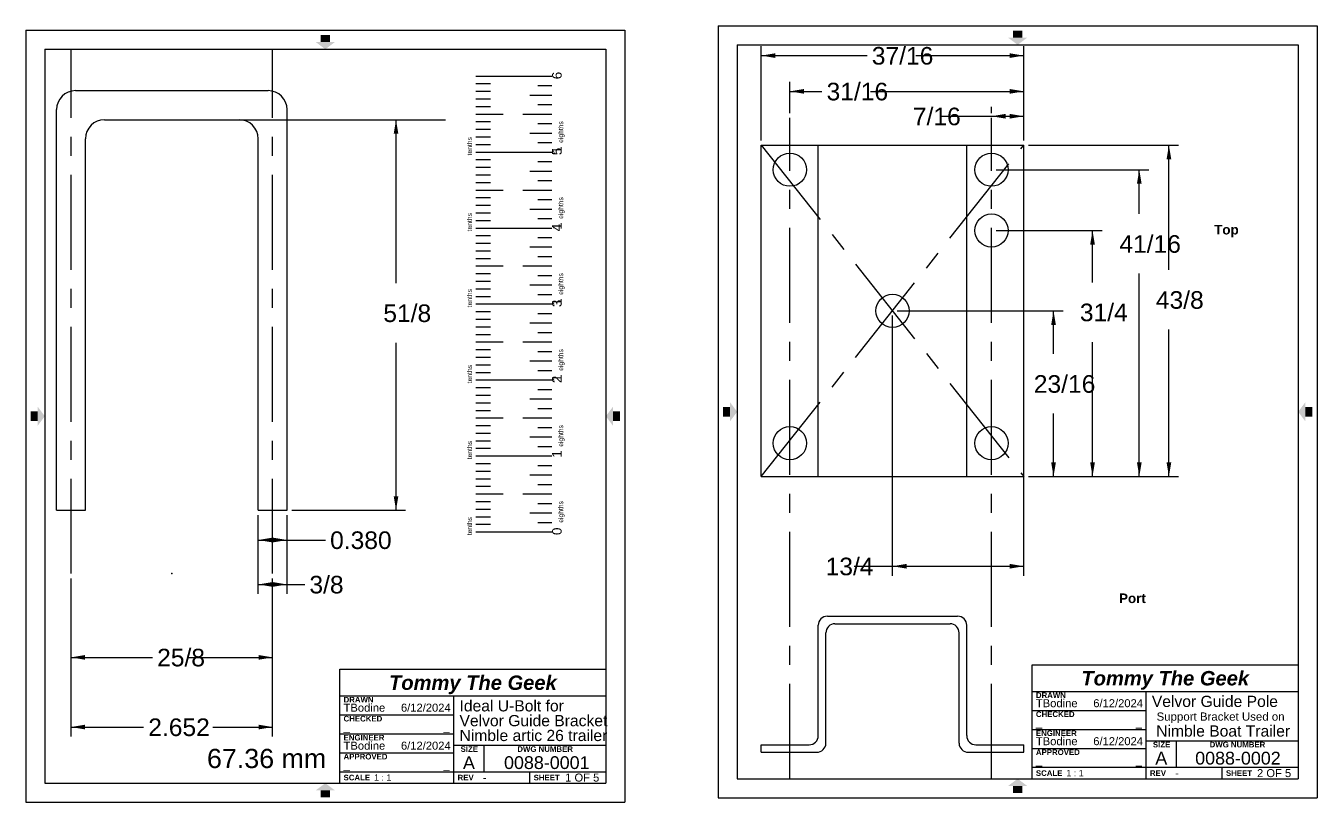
# Model space of a CAD drawing. Header units: inches. Extents: x -3 to 38.9, y -4.1 to 6.1.
# Drawn here: x -3.04 to 13.95, y -4.11 to 6.11 of the extents above; entities that cross this region are included whole.
import ezdxf

# ---------------------------------------------------------------- set-up
doc = ezdxf.new("R2010")
doc.units = ezdxf.units.IN
doc.header["$MEASUREMENT"] = 0
doc.linetypes.add('CENTER', pattern=[2, 1.25, -0.25, 0.25, -0.25])
for name, color, linetype in [('Border', 7, 'CONTINUOUS'), ('default', 7, 'CONTINUOUS'), ('dim', 7, 'CONTINUOUS'), ('HexBolt', 7, 'CONTINUOUS'), ('ubolt', 7, 'CONTINUOUS')]:
    doc.layers.add(name, color=color, linetype=linetype)
doc.styles.add('Arial', font='arial.ttf')
doc.styles.add('Arial_Bold', font='arialbd.ttf')
doc.styles.add('Arial_Bold_Italic', font='arialbi.ttf')

msp = doc.modelspace()

# ---------------------------------------------------------------- linework, layer by layer
at = {"layer": 'Border'}
for p, q in [((-3.036532, 6.054562), (-3.036532, -4.105438)), ((-3.036532, 6.054562), (4.843468, 6.054562)), ((4.843468, 6.054562), (4.843468, -4.105438)), ((6.071035, 6.113354), (6.071035, -4.046646)), ((6.071035, 6.113354), (13.951035, 6.113354)), ((13.951035, 6.113354), (13.951035, -4.046646)), ((-2.786532, 5.804562), (-2.786532, -3.855438)), ((-2.786532, 5.804562), (4.593468, 5.804562)), ((4.593468, 5.804562), (4.593468, -3.855438)), ((6.321035, 5.863354), (6.321035, -3.796646)), ((6.321035, 5.863354), (13.701035, 5.863354)), ((13.701035, 5.863354), (13.701035, -3.796646)), ((1.093468, -2.355438), (4.593468, -2.355438)), ((1.093468, -3.855438), (1.093468, -2.355438)), ((10.201035, -2.296646), (13.701035, -2.296646)), ((10.201035, -3.796646), (10.201035, -2.296646)), ((1.093468, -2.705438), (4.593468, -2.705438)), ((2.593468, -3.855438), (2.593468, -2.705438)), ((10.201035, -2.646646), (13.701035, -2.646646)), ((11.701035, -3.796646), (11.701035, -2.646646)), ((1.093468, -2.955438), (2.593468, -2.955438)), ((10.201035, -2.896646), (11.701035, -2.896646)), ((1.093468, -3.205438), (2.593468, -3.205438)), ((10.201035, -3.146646), (11.701035, -3.146646)), ((2.593468, -3.355438), (4.593468, -3.355438)), ((2.993468, -3.705438), (2.993468, -3.355438)), ((10.201035, -3.396646), (11.701035, -3.396646)), ((11.701035, -3.296646), (13.701035, -3.296646)), ((12.101035, -3.646646), (12.101035, -3.296646)), ((1.093468, -3.455438), (2.593468, -3.455438)), ((1.093468, -3.705438), (4.593468, -3.705438)), ((3.593468, -3.855438), (3.593468, -3.705438)), ((10.201035, -3.646646), (13.701035, -3.646646)), ((12.701035, -3.796646), (12.701035, -3.646646)), ((-2.786532, -3.855438), (4.593468, -3.855438)), ((6.321035, -3.796646), (13.701035, -3.796646)), ((6.071035, -4.046646), (13.951035, -4.046646)), ((-3.036532, -4.105438), (4.843468, -4.105438))]:
    msp.add_line(p, q, dxfattribs=at)
for points in [[(0.965811, 5.898312), (0.77878, 5.898312), (0.965811, 5.992062), (0.841124, 5.898312)], [(0.965811, 5.992062), (0.841124, 5.898312), (0.841124, 5.992062)], [(10.073379, 5.957104), (9.886347, 5.957104), (10.073379, 6.050854), (9.948691, 5.957104)], [(10.135722, 5.957104), (10.011035, 5.863354), (10.073379, 5.957104), (9.886347, 5.957104)], [(10.073379, 6.050854), (9.948691, 5.957104), (9.948691, 6.050854)], [(1.028155, 5.898312), (0.903468, 5.804562), (0.965811, 5.898312), (0.77878, 5.898312)], [(-2.880282, 1.099249), (-2.880282, 0.912218), (-2.880282, 1.036906), (-2.974032, 0.912218)], [(-2.880282, 1.036906), (-2.974032, 0.912218), (-2.974032, 1.036906)], [(-2.786532, 0.974562), (-2.880282, 0.849874), (-2.880282, 1.099249), (-2.880282, 0.912218)], [(4.593468, 0.974562), (4.687218, 1.099249), (4.687218, 0.849874), (4.687218, 1.036906)], [(4.687218, 0.849874), (4.687218, 1.036906), (4.687218, 0.912218), (4.780968, 1.036906)], [(4.687218, 0.912218), (4.780968, 1.036906), (4.780968, 0.912218)], [(6.227285, 1.158042), (6.227285, 0.97101), (6.227285, 1.095698), (6.133535, 0.97101)], [(6.227285, 1.095698), (6.133535, 0.97101), (6.133535, 1.095698)], [(6.321035, 1.033354), (6.227285, 0.908667), (6.227285, 1.158042), (6.227285, 0.97101)], [(13.701035, 1.033354), (13.794785, 1.158042), (13.794785, 0.908667), (13.794785, 1.095698)], [(13.794785, 0.908667), (13.794785, 1.095698), (13.794785, 0.97101), (13.888535, 1.095698)], [(13.794785, 0.97101), (13.888535, 1.095698), (13.888535, 0.97101)], [(0.77878, -3.949188), (0.903468, -3.855438), (0.841124, -3.949188), (1.028155, -3.949188)], [(9.886347, -3.890396), (10.011035, -3.796646), (9.948691, -3.890396), (10.135722, -3.890396)], [(9.948691, -3.890396), (10.135722, -3.890396), (9.948691, -3.984146), (10.073379, -3.890396)], [(9.948691, -3.984146), (10.073379, -3.890396), (10.073379, -3.984146)], [(0.841124, -3.949188), (1.028155, -3.949188), (0.841124, -4.042938), (0.965811, -3.949188)], [(0.841124, -4.042938), (0.965811, -3.949188), (0.965811, -4.042938)]]:
    msp.add_solid(points, dxfattribs=at)
at = {"layer": 'default', "linetype": 'CENTER'}
for p, q in [((-2.441745, -1.097539), (-2.441745, 5.804562)), ((0.210255, -1.097539), (0.210255, 5.804562)), ((7.014646, -3.796646), (7.014646, 4.902405)), ((9.666646, -3.796646), (9.666646, 4.902405)), ((6.63793, 4.542846), (10.091164, 0.180846)), ((6.63793, 0.180846), (10.091164, 4.542846))]:
    msp.add_line(p, q, dxfattribs=at)
at = {"layer": 'default'}
for p, q in [((2.884071, 5.452112), (3.884071, 5.452112)), ((2.884071, 5.352112), (3.074869, 5.352112)), ((3.698048, 5.327112), (3.884071, 5.327112)), ((2.884071, 5.252112), (3.074869, 5.252112)), ((2.884071, 5.152112), (3.074869, 5.152112)), ((3.595735, 5.202112), (3.884071, 5.202112)), ((2.884071, 5.052112), (3.074869, 5.052112)), ((2.884071, 4.952112), (3.24229, 4.952112)), ((3.502723, 4.952112), (3.884071, 4.952112)), ((3.698048, 5.077112), (3.884071, 5.077112)), ((2.884071, 4.852112), (3.074869, 4.852112)), ((3.698048, 4.827112), (3.884071, 4.827112)), ((2.884071, 4.752112), (3.074869, 4.752112)), ((2.884071, 4.652112), (3.074869, 4.652112)), ((3.595735, 4.702112), (3.884071, 4.702112)), ((2.884071, 4.552112), (3.074869, 4.552112)), ((2.884071, 4.452112), (3.884071, 4.452112)), ((2.884071, 4.452112), (3.884071, 4.452112)), ((3.698048, 4.577112), (3.884071, 4.577112)), ((6.63793, 4.542846), (10.091164, 4.542846)), ((6.63793, 0.180846), (6.63793, 4.542846)), ((7.38793, 0.180846), (7.38793, 4.542846)), ((9.341164, 0.180846), (9.341164, 4.542846)), ((10.091164, 0.180846), (10.091164, 4.542846)), ((2.884071, 4.352112), (3.074869, 4.352112)), ((2.884071, 4.252112), (3.074869, 4.252112)), ((3.698048, 4.327112), (3.884071, 4.327112)), ((2.884071, 4.152112), (3.074869, 4.152112)), ((3.595735, 4.202112), (3.884071, 4.202112)), ((3.698048, 4.077112), (3.884071, 4.077112)), ((2.884071, 4.052112), (3.074869, 4.052112)), ((2.884071, 3.952112), (3.24229, 3.952112)), ((3.502723, 3.952112), (3.884071, 3.952112)), ((2.884071, 3.852112), (3.074869, 3.852112)), ((2.884071, 3.752112), (3.074869, 3.752112)), ((3.698048, 3.827112), (3.884071, 3.827112)), ((2.884071, 3.652112), (3.074869, 3.652112)), ((3.595735, 3.702112), (3.884071, 3.702112)), ((3.698048, 3.577112), (3.884071, 3.577112)), ((2.884071, 3.552112), (3.074869, 3.552112)), ((2.884071, 3.452112), (3.884071, 3.452112)), ((2.884071, 3.452112), (3.884071, 3.452112)), ((2.884071, 3.352112), (3.074869, 3.352112)), ((2.884071, 3.252112), (3.074869, 3.252112)), ((3.698048, 3.327112), (3.884071, 3.327112)), ((2.884071, 3.152112), (3.074869, 3.152112)), ((3.595735, 3.202112), (3.884071, 3.202112)), ((3.698048, 3.077112), (3.884071, 3.077112)), ((2.884071, 3.052112), (3.074869, 3.052112)), ((2.884071, 2.952112), (3.24229, 2.952112)), ((3.502723, 2.952112), (3.884071, 2.952112)), ((2.884071, 2.852112), (3.074869, 2.852112)), ((2.884071, 2.752112), (3.074869, 2.752112)), ((3.698048, 2.827112), (3.884071, 2.827112)), ((2.884071, 2.652112), (3.074869, 2.652112)), ((2.884071, 2.552112), (3.074869, 2.552112)), ((3.595735, 2.702112), (3.884071, 2.702112)), ((3.698048, 2.577112), (3.884071, 2.577112)), ((2.884071, 2.452112), (3.884071, 2.452112)), ((2.884071, 2.452112), (3.884071, 2.452112)), ((2.884071, 2.352112), (3.074869, 2.352112)), ((2.884071, 2.252112), (3.074869, 2.252112)), ((3.698048, 2.327112), (3.884071, 2.327112)), ((2.884071, 2.152112), (3.074869, 2.152112)), ((2.884071, 2.052112), (3.074869, 2.052112)), ((3.595735, 2.202112), (3.884071, 2.202112)), ((3.698048, 2.077112), (3.884071, 2.077112)), ((2.884071, 1.952112), (3.24229, 1.952112)), ((3.502723, 1.952112), (3.884071, 1.952112)), ((2.884071, 1.852112), (3.074869, 1.852112)), ((2.884071, 1.752112), (3.074869, 1.752112)), ((3.595735, 1.702112), (3.884071, 1.702112)), ((3.698048, 1.827112), (3.884071, 1.827112)), ((2.884071, 1.652112), (3.074869, 1.652112)), ((2.884071, 1.552112), (3.074869, 1.552112)), ((3.698048, 1.577112), (3.884071, 1.577112)), ((2.884071, 1.452112), (3.884071, 1.452112)), ((2.884071, 1.452112), (3.884071, 1.452112)), ((2.884071, 1.352112), (3.074869, 1.352112)), ((2.884071, 1.252112), (3.074869, 1.252112)), ((3.595735, 1.202112), (3.884071, 1.202112)), ((3.698048, 1.327112), (3.884071, 1.327112)), ((2.884071, 1.152112), (3.074869, 1.152112)), ((2.884071, 1.052112), (3.074869, 1.052112)), ((3.698048, 1.077112), (3.884071, 1.077112)), ((2.884071, 0.952112), (3.24229, 0.952112)), ((2.884071, 0.852112), (3.074869, 0.852112)), ((3.502723, 0.952112), (3.884071, 0.952112)), ((2.884071, 0.752112), (3.074869, 0.752112)), ((3.595735, 0.702112), (3.884071, 0.702112)), ((3.698048, 0.827112), (3.884071, 0.827112)), ((2.884071, 0.652112), (3.074869, 0.652112)), ((2.884071, 0.552112), (3.074869, 0.552112)), ((3.698048, 0.577112), (3.884071, 0.577112)), ((2.884071, 0.452112), (3.884071, 0.452112)), ((2.884071, 0.452112), (3.884071, 0.452112)), ((2.884071, 0.352112), (3.074869, 0.352112)), ((2.884071, 0.252112), (3.074869, 0.252112)), ((3.595735, 0.202112), (3.884071, 0.202112)), ((3.698048, 0.327112), (3.884071, 0.327112)), ((6.63793, 0.180846), (10.091164, 0.180846)), ((2.884071, 0.152112), (3.074869, 0.152112)), ((2.884071, 0.052112), (3.074869, 0.052112)), ((3.698048, 0.077112), (3.884071, 0.077112)), ((2.884071, -0.047888), (3.24229, -0.047888)), ((2.884071, -0.147888), (3.074869, -0.147888)), ((3.502723, -0.047888), (3.884071, -0.047888)), ((2.884071, -0.247888), (3.074869, -0.247888)), ((3.595735, -0.297888), (3.884071, -0.297888)), ((3.698048, -0.172888), (3.884071, -0.172888)), ((2.884071, -0.347888), (3.074869, -0.347888)), ((2.884071, -0.447888), (3.074869, -0.447888)), ((3.698048, -0.422888), (3.884071, -0.422888)), ((2.884071, -0.547888), (3.884071, -0.547888)), ((7.50793, -1.657099), (9.221164, -1.657099)), ((7.38793, -3.229099), (7.38793, -1.777099)), ((7.60793, -1.757099), (9.121164, -1.757099)), ((9.341164, -3.229099), (9.341164, -1.777099)), ((7.48793, -3.329099), (7.48793, -1.877099)), ((9.241164, -3.329099), (9.241164, -1.877099)), ((6.63793, -3.349099), (7.26793, -3.349099)), ((6.63793, -3.449099), (6.63793, -3.349099)), ((9.461164, -3.349099), (10.091164, -3.349099)), ((10.091164, -3.449099), (10.091164, -3.349099)), ((6.63793, -3.449099), (7.36793, -3.449099)), ((9.361164, -3.449099), (10.091164, -3.449099))]:
    msp.add_line(p, q, dxfattribs=at)
for centre in [(7.014646, 4.219479), (9.666646, 4.219479), (9.666646, 3.419479), (8.364547, 2.361846), (7.014646, 0.619479), (9.666646, 0.619479)]:
    msp.add_circle(centre, 0.21875, dxfattribs=at)
for centre, start, end in [((7.50793, -1.777099), 90, 180), ((9.221164, -1.777099), 0, 90), ((7.60793, -1.877099), 90, 180), ((9.121164, -1.877099), 0, 90), ((7.26793, -3.229099), 270, 0), ((7.36793, -3.329099), 270, 0), ((9.361164, -3.329099), 180, 270), ((9.461164, -3.229099), 180, 270)]:
    msp.add_arc(centre, 0.12, start, end, dxfattribs=at)
at = {"layer": 'default', "color": 1}
msp.add_point((-1.115745, -1.097539), dxfattribs=at)
at = {"layer": 'dim'}
for p, q in [((6.63793, 4.605346), (6.63793, 5.846252)), ((10.091164, 4.605346), (10.091164, 5.846252)), ((6.63793, 5.721252), (8.029756, 5.721252)), ((8.669404, 5.721252), (10.091164, 5.721252)), ((7.014646, 4.964905), (7.014646, 5.375415)), ((10.091164, 4.605346), (10.091164, 5.375415)), ((7.014646, 5.250415), (7.434914, 5.250415)), ((8.074562, 5.250415), (10.091164, 5.250415)), ((9.666646, 4.964905), (9.666646, 5.047876)), ((10.091164, 4.605346), (10.091164, 5.047876)), ((-0.229745, 4.876923), (2.482125, 4.876923)), ((1.708389, 4.876923), (2.419625, 4.876923)), ((1.833389, 2.725234), (1.833389, 4.876923)), ((9.006922, 4.922876), (10.091164, 4.922876)), ((10.091164, -1.125), (10.091164, 4.480346)), ((10.153664, 4.542846), (12.125678, 4.542846)), ((12.000678, 2.899761), (12.000678, 4.542846)), ((9.729146, 4.219479), (11.735954, 4.219479)), ((11.610954, 3.636723), (11.610954, 4.219479)), ((9.729146, 3.419479), (11.120601, 3.419479)), ((10.995601, 2.735991), (10.995601, 3.419479)), ((11.610954, 0.180846), (11.610954, 2.851758)), ((8.364547, -1.125), (8.364547, 2.299346)), ((8.427047, 2.361846), (10.607806, 2.361846)), ((10.482806, 1.794317), (10.482806, 2.361846)), ((12.000678, 0.180846), (12.000678, 2.114796)), ((1.833389, -0.263077), (1.833389, 1.94027)), ((10.995601, 0.180846), (10.995601, 1.951027)), ((10.482806, 0.180846), (10.482806, 1.009353)), ((10.153664, 0.180846), (12.125678, 0.180846)), ((10.153664, 0.180846), (11.735954, 0.180846)), ((10.153664, 0.180846), (11.120601, 0.180846)), ((10.153664, 0.180846), (10.607806, 0.180846)), ((0.020255, -0.779644), (0.020255, -0.325577)), ((0.020255, -1.364487), (0.020255, -0.325577)), ((0.400255, -0.779644), (0.400255, -0.325577)), ((0.400255, -1.364487), (0.400255, -0.325577)), ((0.462755, -0.263077), (1.958389, -0.263077)), ((0.020255, -0.654644), (0.903754, -0.654644)), ((7.858262, -1), (10.091164, -1)), ((-2.441745, -3.241628), (-2.441745, -1.160039)), ((-2.441745, -2.324406), (-2.441745, -1.160039)), ((0.210255, -3.241628), (0.210255, -1.160039)), ((0.210255, -2.324406), (0.210255, -1.160039)), ((0.020255, -1.239487), (0.631681, -1.239487)), ((-2.441745, -2.199406), (-1.371604, -2.199406)), ((-0.908361, -2.199406), (0.210255, -2.199406)), ((-2.441745, -3.116628), (-1.488296, -3.116628)), ((-0.575424, -3.116628), (0.210255, -3.116628))]:
    msp.add_line(p, q, dxfattribs=at)
for points in [[(6.822879, 5.752138), (6.822879, 5.690366), (6.63793, 5.721252)], [(9.906215, 5.690366), (9.906215, 5.752138), (10.091164, 5.721252)], [(7.199595, 5.281301), (7.199595, 5.219529), (7.014646, 5.250415)], [(9.906215, 5.219529), (9.906215, 5.281301), (10.091164, 5.250415)], [(9.851595, 4.953762), (9.851595, 4.89199), (9.666646, 4.922876)], [(9.906215, 4.89199), (9.906215, 4.953762), (10.091164, 4.922876)], [(1.864153, 4.691974), (1.802625, 4.691974), (1.833389, 4.876923)], [(12.031442, 4.357897), (11.969914, 4.357897), (12.000678, 4.542846)], [(11.641718, 4.03453), (11.58019, 4.03453), (11.610954, 4.219479)], [(11.026364, 3.23453), (10.964837, 3.23453), (10.995601, 3.419479)], [(10.51357, 2.176897), (10.452042, 2.176897), (10.482806, 2.361846)], [(10.452042, 0.365795), (10.51357, 0.365795), (10.482806, 0.180846)], [(10.964837, 0.365795), (11.026364, 0.365795), (10.995601, 0.180846)], [(11.58019, 0.365795), (11.641718, 0.365795), (11.610954, 0.180846)], [(11.969914, 0.365795), (12.031442, 0.365795), (12.000678, 0.180846)], [(1.802625, -0.078128), (1.864153, -0.078128), (1.833389, -0.263077)], [(0.205204, -0.623758), (0.205204, -0.68553), (0.020255, -0.654644)], [(0.215307, -0.68553), (0.215307, -0.623758), (0.400255, -0.654644)], [(8.549496, -0.969114), (8.549496, -1.030886), (8.364547, -1)], [(9.906215, -1.030886), (9.906215, -0.969114), (10.091164, -1)], [(0.205204, -1.208601), (0.205204, -1.270373), (0.020255, -1.239487)], [(0.215307, -1.270373), (0.215307, -1.208601), (0.400255, -1.239487)], [(-2.256796, -2.16852), (-2.256796, -2.230292), (-2.441745, -2.199406)], [(0.025307, -2.230292), (0.025307, -2.16852), (0.210255, -2.199406)], [(-2.256796, -3.085742), (-2.256796, -3.147514), (-2.441745, -3.116628)], [(0.025307, -3.147514), (0.025307, -3.085742), (0.210255, -3.116628)]]:
    msp.add_solid(points, dxfattribs=at)
at = {"layer": 'HexBolt', "color": 3}
msp.add_line((0.020255, -0.263077), (0.400255, -0.263077), dxfattribs=at)
at = {"layer": 'ubolt', "color": 1}
for p, q in [((-2.381745, 5.259923), (0.150255, 5.259923)), ((-2.631745, -0.263077), (-2.631745, 5.009923)), ((0.400255, -0.263077), (0.400255, 5.009923)), ((-2.001745, 4.876923), (-0.229745, 4.876923)), ((-2.251745, -0.263077), (-2.251745, 4.626923)), ((0.020255, -0.263077), (0.020255, 4.626923))]:
    msp.add_line(p, q, dxfattribs=at)
at = {"layer": 'ubolt', "color": 1, "linetype": 'CENTER'}
for p, q in [((-2.631745, -0.263077), (-2.441745, -0.263077)), ((-2.441745, -0.263077), (-2.251745, -0.263077)), ((0.020255, -0.263077), (0.210255, -0.263077)), ((0.210255, -0.263077), (0.400255, -0.263077))]:
    msp.add_line(p, q, dxfattribs=at)
at = {"layer": 'ubolt', "color": 1}
for centre, start, end in [((-2.381745, 5.009923), 90, 180), ((0.150255, 5.009923), 0, 90), ((-2.001745, 4.626923), 90, 180), ((-0.229745, 4.626923), 0, 90)]:
    msp.add_arc(centre, 0.25, start, end, dxfattribs=at)

# ---------------------------------------------------------------- texts
at = {"layer": 'Border'}
for s, height, style, p in [('Tommy The Geek', 0.189474, 'Arial_Bold_Italic', (10.848855, -2.568342)), ('Tommy The Geek', 0.189474, 'Arial_Bold_Italic', (1.741287, -2.627134)), ('DRAWN', 0.0736842, 'Arial_Bold', (10.251035, -2.73425)), ('Velvor Guide Pole', 0.147368, 'Arial', (11.776035, -2.851854)), ('TBodine', 0.105263, 'Arial', (1.143468, -2.914158)), ('DRAWN', 0.0736842, 'Arial_Bold', (1.143468, -2.793042)), ('6/12/2024', 0.105263, 'Arial', (1.898038, -2.914158)), ('Ideal U-Bolt for', 0.147368, 'Arial', (2.668468, -2.910646)), ('TBodine', 0.105263, 'Arial', (10.251035, -2.855366)), ('6/12/2024', 0.105263, 'Arial', (11.005606, -2.855366)), ('CHECKED', 0.0736842, 'Arial_Bold', (1.143468, -3.043042)), ('Velvor Guide Bracket', 0.147368, 'Arial', (2.668468, -3.105646)), ('CHECKED', 0.0736842, 'Arial_Bold', (10.251035, -2.98425)), ('Support Bracket Used on', 0.107881, 'Arial', (11.838656, -3.032548)), ('_', 0.105263, 'Arial', (1.143468, -3.164158)), ('ENGINEER', 0.0736842, 'Arial_Bold', (1.143468, -3.293042)), ('_', 0.105263, 'Arial', (2.457227, -3.164158)), ('Nimble artic 26 trailer', 0.147368, 'Arial', (2.668468, -3.300646)), ('_', 0.105263, 'Arial', (10.251035, -3.105366)), ('ENGINEER', 0.0736842, 'Arial_Bold', (10.251035, -3.23425)), ('_', 0.105263, 'Arial', (11.564794, -3.105366)), (' Nimble Boat Trailer', 0.147368, 'Arial', (11.776035, -3.241854)), ('TBodine', 0.105263, 'Arial', (1.143468, -3.414158)), ('6/12/2024', 0.105263, 'Arial', (1.898038, -3.414158)), ('SIZE', 0.0736842, 'Arial_Bold', (2.682736, -3.443042)), ('DWG NUMBER', 0.0736842, 'Arial_Bold', (3.429054, -3.443042)), ('TBodine', 0.105263, 'Arial', (10.251035, -3.355366)), ('6/12/2024', 0.105263, 'Arial', (11.005606, -3.355366)), ('SIZE', 0.0736842, 'Arial_Bold', (11.790303, -3.38425)), ('DWG NUMBER', 0.0736842, 'Arial_Bold', (12.536621, -3.38425)), ('APPROVED', 0.0736842, 'Arial_Bold', (1.143468, -3.543042)), ('A', 0.168421, 'Arial', (2.714139, -3.66889)), ('0088-0001', 0.168421, 'Arial', (3.254127, -3.66889)), ('APPROVED', 0.0736842, 'Arial_Bold', (10.251035, -3.48425)), ('A', 0.168421, 'Arial', (11.821707, -3.610098)), ('0088-0002', 0.168421, 'Arial', (12.34619, -3.610098)), ('_', 0.105263, 'Arial', (1.143468, -3.664158)), ('_', 0.105263, 'Arial', (2.457227, -3.664158)), ('1 OF 5', 0.105263, 'Arial', (4.058271, -3.834158)), ('_', 0.105263, 'Arial', (10.251035, -3.605366)), ('SCALE', 0.0736842, 'Arial_Bold', (10.251035, -3.75925)), ('1 : 1', 0.0842105, 'Arial', (10.651035, -3.764622)), ('_', 0.105263, 'Arial', (11.564794, -3.605366)), ('REV', 0.0736842, 'Arial_Bold', (11.751035, -3.75925)), ('-', 0.105263, 'Arial', (12.081009, -3.775366)), ('SHEET', 0.0736842, 'Arial_Bold', (12.751035, -3.75925)), ('2 OF 5', 0.105263, 'Arial', (13.159943, -3.775366)), ('SCALE', 0.0736842, 'Arial_Bold', (1.143468, -3.818042)), ('1 : 1', 0.0842105, 'Arial', (1.543468, -3.823414)), ('REV', 0.0736842, 'Arial_Bold', (2.643468, -3.818042)), ('-', 0.105263, 'Arial', (2.973442, -3.834158)), ('SHEET', 0.0736842, 'Arial_Bold', (3.643468, -3.818042))]:
    msp.add_text(s, height=height, dxfattribs=dict(at, style=style)).set_placement(p)
at = {"layer": 'default', "style": 'Arial'}
for s, height, p in [('6', 0.126316, (4.013, 5.410107)), ('eighths', 0.0631579, (4.032246, 4.573237)), ('tenths', 0.0631579, (2.832394, 4.408186)), ('1', 0.126316, (4.013, 4.428711)), ('5', 0.126316, (4.013, 4.409962)), ('eighths', 0.0631579, (4.032246, 3.573237)), ('tenths', 0.0631579, (2.832394, 3.408186)), ('1', 0.126316, (4.013, 3.428711)), ('4', 0.126316, (4.013, 3.408169)), ('eighths', 0.0631579, (4.032246, 2.573237)), ('tenths', 0.0631579, (2.832394, 2.408186)), ('3', 0.126316, (4.013, 2.410495)), ('1', 0.126316, (4.013, 2.428711)), ('eighths', 0.0631579, (4.032246, 1.573237)), ('tenths', 0.0631579, (2.832394, 1.408186)), ('2', 0.126316, (4.013, 1.41001)), ('1', 0.126316, (4.013, 1.428711)), ('eighths', 0.0631579, (4.032246, 0.573237)), ('tenths', 0.0631579, (2.832394, 0.408186)), ('1', 0.126316, (4.013, 0.428712)), ('1', 0.126316, (4.013, 0.428711)), ('eighths', 0.0631579, (4.032246, -0.426763)), ('tenths', 0.0631579, (2.832394, -0.591814)), ('0', 0.126316, (4.013, -0.589312))]:
    msp.add_text(s, height=height, rotation=90, dxfattribs=at).set_placement(p)
msp.add_text('67.36 mm', height=0.252632, dxfattribs=at).set_placement((-0.653431, -3.656171))
at = {"layer": 'dim'}
for s, height, style, p in [('37/16', 0.231579, 'Arial', (8.092256, 5.603068)), ('31/16', 0.231579, 'Arial', (7.497414, 5.132231)), ('7/16', 0.231579, 'Arial', (8.632471, 4.804692)), ('Top', 0.126316, 'Arial_Bold', (12.59552, 3.367067)), ('41/16', 0.231579, 'Arial', (11.348834, 3.126056)), ('43/8', 0.231579, 'Arial', (11.828892, 2.389094)), ('51/8', 0.231579, 'Arial', (1.666311, 2.214568)), ('31/4', 0.231579, 'Arial', (10.829322, 2.225325)), ('23/16', 0.231579, 'Arial', (10.22335, 1.283651)), ('0.380', 0.231579, 'Arial', (0.966254, -0.772828)), ('13/4', 0.231579, 'Arial', (7.484877, -1.118184)), ('3/8', 0.231579, 'Arial', (0.694181, -1.357671)), ('Port', 0.126316, 'Arial_Bold', (11.344301, -1.4846)), ('25/8', 0.231579, 'Arial', (-1.309104, -2.31759)), ('2.652', 0.231579, 'Arial', (-1.425796, -3.234812))]:
    msp.add_text(s, height=height, dxfattribs=dict(at, style=style)).set_placement(p)

doc.saveas('drawing.dxf')
